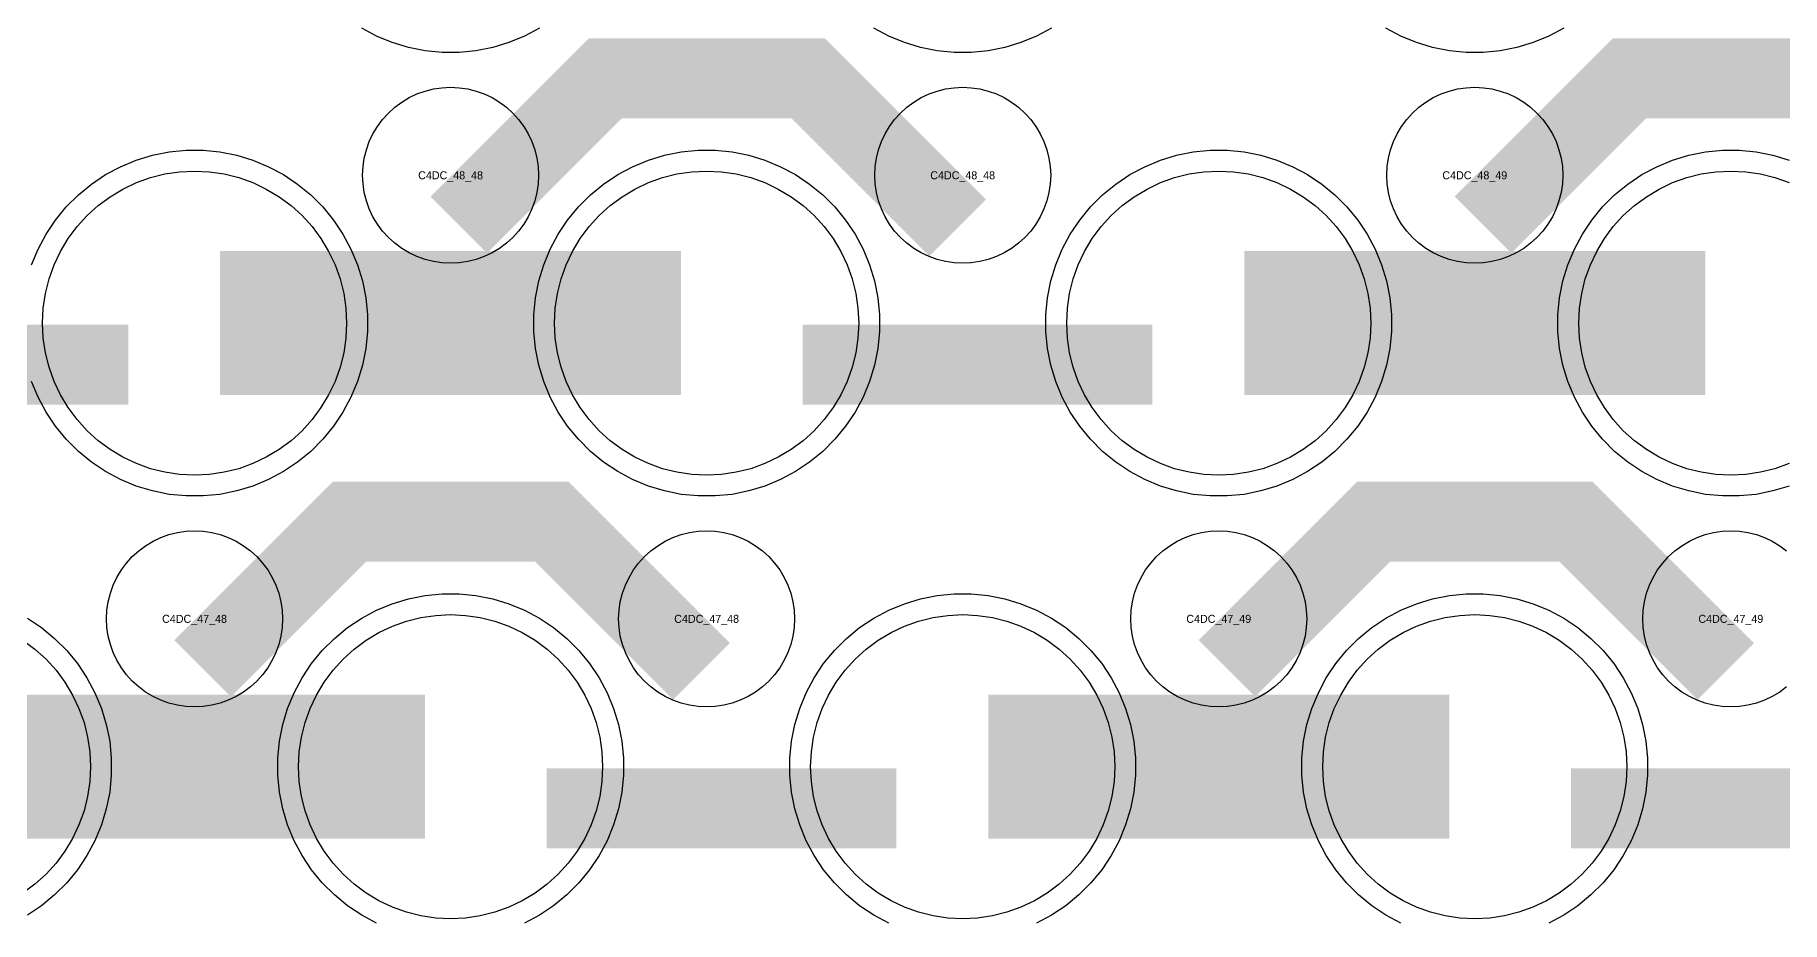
# Model space of a CAD drawing. Extents: x -11880 to 11880, y -14992 to 14992.
# Drawn here: x 3310 to 3856, y -8376 to -8098 of the extents above; entities that cross this region are included whole.
import ezdxf
from ezdxf.enums import TextEntityAlignment as Align

# ---------------------------------------------------------------- set-up
doc = ezdxf.new("R2010")
doc.units = 0
doc.header["$MEASUREMENT"] = 0
for name, color, linetype in [('GDS_775_DT_237', 138, 'CONTINUOUS'), ('RDL1_FS', 34, 'CONTINUOUS'), ('RDL_BS', 160, 'CONTINUOUS')]:
    doc.layers.add(name, color=color, linetype=linetype)

msp = doc.modelspace()

# ---------------------------------------------------------------- linework, layer by layer
at = {"layer": 'RDL1_FS'}
for points in [[(3360, -8235.999), (3355.343, -8235.77), (3350.732, -8235.086), (3346.209, -8233.954), (3341.819, -8232.382), (3337.605, -8230.39), (3333.605, -8227.992), (3329.86, -8225.214), (3326.406, -8222.084), (3323.276, -8218.63), (3320.498, -8214.885), (3318.1, -8210.885), (3316.108, -8206.671), (3314.536, -8202.281), (3313.404, -8197.758), (3312.72, -8193.147), (3312.491, -8188.49), (3312.72, -8183.833), (3313.404, -8179.222), (3314.536, -8174.699), (3316.108, -8170.309), (3318.1, -8166.095), (3320.498, -8162.095), (3323.276, -8158.35), (3326.406, -8154.896), (3329.86, -8151.766), (3333.605, -8148.988), (3337.605, -8146.59), (3341.819, -8144.598), (3346.209, -8143.026), (3350.732, -8141.894), (3355.343, -8141.21), (3360, -8140.981), (3364.657, -8141.21), (3369.268, -8141.894), (3373.791, -8143.026), (3378.181, -8144.598), (3382.395, -8146.59), (3386.395, -8148.988), (3390.14, -8151.766), (3393.594, -8154.896), (3396.724, -8158.35), (3399.502, -8162.095), (3401.9, -8166.095), (3403.892, -8170.309), (3405.464, -8174.699), (3406.596, -8179.222), (3407.28, -8183.833), (3407.509, -8188.49), (3407.28, -8193.147), (3406.596, -8197.758), (3405.464, -8202.281), (3403.892, -8206.671), (3401.9, -8210.885), (3399.502, -8214.885), (3396.724, -8218.63), (3393.594, -8222.084), (3390.14, -8225.214), (3386.395, -8227.992), (3382.395, -8230.39), (3378.181, -8232.382), (3373.791, -8233.954), (3369.268, -8235.086), (3364.657, -8235.77)], [(3520, -8235.999), (3515.343, -8235.77), (3510.732, -8235.086), (3506.209, -8233.954), (3501.819, -8232.382), (3497.605, -8230.39), (3493.605, -8227.992), (3489.86, -8225.214), (3486.406, -8222.084), (3483.276, -8218.63), (3480.498, -8214.885), (3478.1, -8210.885), (3476.108, -8206.671), (3474.536, -8202.281), (3473.404, -8197.758), (3472.72, -8193.147), (3472.491, -8188.49), (3472.72, -8183.833), (3473.404, -8179.222), (3474.536, -8174.699), (3476.108, -8170.309), (3478.1, -8166.095), (3480.498, -8162.095), (3483.276, -8158.35), (3486.406, -8154.896), (3489.86, -8151.766), (3493.605, -8148.988), (3497.605, -8146.59), (3501.819, -8144.598), (3506.209, -8143.026), (3510.732, -8141.894), (3515.343, -8141.21), (3520, -8140.981), (3524.657, -8141.21), (3529.268, -8141.894), (3533.791, -8143.026), (3538.181, -8144.598), (3542.395, -8146.59), (3546.395, -8148.988), (3550.14, -8151.766), (3553.594, -8154.896), (3556.724, -8158.35), (3559.502, -8162.095), (3561.9, -8166.095), (3563.892, -8170.309), (3565.464, -8174.699), (3566.596, -8179.222), (3567.28, -8183.833), (3567.509, -8188.49), (3567.28, -8193.147), (3566.596, -8197.758), (3565.464, -8202.281), (3563.892, -8206.671), (3561.9, -8210.885), (3559.502, -8214.885), (3556.724, -8218.63), (3553.594, -8222.084), (3550.14, -8225.214), (3546.395, -8227.992), (3542.395, -8230.39), (3538.181, -8232.382), (3533.791, -8233.954), (3529.268, -8235.086), (3524.657, -8235.77)], [(3680, -8235.999), (3675.343, -8235.77), (3670.732, -8235.086), (3666.209, -8233.954), (3661.819, -8232.382), (3657.605, -8230.39), (3653.605, -8227.992), (3649.86, -8225.214), (3646.406, -8222.084), (3643.276, -8218.63), (3640.498, -8214.885), (3638.1, -8210.885), (3636.108, -8206.671), (3634.536, -8202.281), (3633.404, -8197.758), (3632.72, -8193.147), (3632.491, -8188.49), (3632.72, -8183.833), (3633.404, -8179.222), (3634.536, -8174.699), (3636.108, -8170.309), (3638.1, -8166.095), (3640.498, -8162.095), (3643.276, -8158.35), (3646.406, -8154.896), (3649.86, -8151.766), (3653.605, -8148.988), (3657.605, -8146.59), (3661.819, -8144.598), (3666.209, -8143.026), (3670.732, -8141.894), (3675.343, -8141.21), (3680, -8140.981), (3684.657, -8141.21), (3689.268, -8141.894), (3693.791, -8143.026), (3698.181, -8144.598), (3702.395, -8146.59), (3706.395, -8148.988), (3710.14, -8151.766), (3713.594, -8154.896), (3716.724, -8158.35), (3719.502, -8162.095), (3721.9, -8166.095), (3723.892, -8170.309), (3725.464, -8174.699), (3726.596, -8179.222), (3727.28, -8183.833), (3727.509, -8188.49), (3727.28, -8193.147), (3726.596, -8197.758), (3725.464, -8202.281), (3723.892, -8206.671), (3721.9, -8210.885), (3719.502, -8214.885), (3716.724, -8218.63), (3713.594, -8222.084), (3710.14, -8225.214), (3706.395, -8227.992), (3702.395, -8230.39), (3698.181, -8232.382), (3693.791, -8233.954), (3689.268, -8235.086), (3684.657, -8235.77)], [(3440, -8374.564), (3435.343, -8374.335), (3430.732, -8373.651), (3426.209, -8372.519), (3421.819, -8370.947), (3417.605, -8368.955), (3413.605, -8366.557), (3409.86, -8363.779), (3406.406, -8360.649), (3403.276, -8357.195), (3400.498, -8353.45), (3398.1, -8349.45), (3396.108, -8345.236), (3394.536, -8340.846), (3393.404, -8336.323), (3392.72, -8331.712), (3392.491, -8327.055), (3392.72, -8322.398), (3393.404, -8317.787), (3394.536, -8313.264), (3396.108, -8308.874), (3398.1, -8304.66), (3400.498, -8300.66), (3403.276, -8296.915), (3406.406, -8293.461), (3409.86, -8290.331), (3413.605, -8287.553), (3417.605, -8285.155), (3421.819, -8283.163), (3426.209, -8281.591), (3430.732, -8280.459), (3435.343, -8279.775), (3440, -8279.546), (3444.657, -8279.775), (3449.268, -8280.459), (3453.791, -8281.591), (3458.181, -8283.163), (3462.395, -8285.155), (3466.395, -8287.553), (3470.14, -8290.331), (3473.594, -8293.461), (3476.724, -8296.915), (3479.502, -8300.66), (3481.9, -8304.66), (3483.892, -8308.874), (3485.464, -8313.264), (3486.596, -8317.787), (3487.28, -8322.398), (3487.509, -8327.055), (3487.28, -8331.712), (3486.596, -8336.323), (3485.464, -8340.846), (3483.892, -8345.236), (3481.9, -8349.45), (3479.502, -8353.45), (3476.724, -8357.195), (3473.594, -8360.649), (3470.14, -8363.779), (3466.395, -8366.557), (3462.395, -8368.955), (3458.181, -8370.947), (3453.791, -8372.519), (3449.268, -8373.651), (3444.657, -8374.335)], [(3600, -8374.564), (3595.343, -8374.335), (3590.732, -8373.651), (3586.209, -8372.519), (3581.819, -8370.947), (3577.605, -8368.955), (3573.605, -8366.557), (3569.86, -8363.779), (3566.406, -8360.649), (3563.276, -8357.195), (3560.498, -8353.45), (3558.1, -8349.45), (3556.108, -8345.236), (3554.536, -8340.846), (3553.404, -8336.323), (3552.72, -8331.712), (3552.491, -8327.055), (3552.72, -8322.398), (3553.404, -8317.787), (3554.536, -8313.264), (3556.108, -8308.874), (3558.1, -8304.66), (3560.498, -8300.66), (3563.276, -8296.915), (3566.406, -8293.461), (3569.86, -8290.331), (3573.605, -8287.553), (3577.605, -8285.155), (3581.819, -8283.163), (3586.209, -8281.591), (3590.732, -8280.459), (3595.343, -8279.775), (3600, -8279.546), (3604.657, -8279.775), (3609.268, -8280.459), (3613.791, -8281.591), (3618.181, -8283.163), (3622.395, -8285.155), (3626.395, -8287.553), (3630.14, -8290.331), (3633.594, -8293.461), (3636.724, -8296.915), (3639.502, -8300.66), (3641.9, -8304.66), (3643.892, -8308.874), (3645.464, -8313.264), (3646.596, -8317.787), (3647.28, -8322.398), (3647.509, -8327.055), (3647.28, -8331.712), (3646.596, -8336.323), (3645.464, -8340.846), (3643.892, -8345.236), (3641.9, -8349.45), (3639.502, -8353.45), (3636.724, -8357.195), (3633.594, -8360.649), (3630.14, -8363.779), (3626.395, -8366.557), (3622.395, -8368.955), (3618.181, -8370.947), (3613.791, -8372.519), (3609.268, -8373.651), (3604.657, -8374.335)], [(3760, -8374.564), (3755.343, -8374.335), (3750.732, -8373.651), (3746.209, -8372.519), (3741.819, -8370.947), (3737.605, -8368.955), (3733.605, -8366.557), (3729.86, -8363.779), (3726.406, -8360.649), (3723.276, -8357.195), (3720.498, -8353.45), (3718.1, -8349.45), (3716.108, -8345.236), (3714.536, -8340.846), (3713.404, -8336.323), (3712.72, -8331.712), (3712.491, -8327.055), (3712.72, -8322.398), (3713.404, -8317.787), (3714.536, -8313.264), (3716.108, -8308.874), (3718.1, -8304.66), (3720.498, -8300.66), (3723.276, -8296.915), (3726.406, -8293.461), (3729.86, -8290.331), (3733.605, -8287.553), (3737.605, -8285.155), (3741.819, -8283.163), (3746.209, -8281.591), (3750.732, -8280.459), (3755.343, -8279.775), (3760, -8279.546), (3764.657, -8279.775), (3769.268, -8280.459), (3773.791, -8281.591), (3778.181, -8283.163), (3782.395, -8285.155), (3786.395, -8287.553), (3790.14, -8290.331), (3793.594, -8293.461), (3796.724, -8296.915), (3799.502, -8300.66), (3801.9, -8304.66), (3803.892, -8308.874), (3805.464, -8313.264), (3806.596, -8317.787), (3807.28, -8322.398), (3807.509, -8327.055), (3807.28, -8331.712), (3806.596, -8336.323), (3805.464, -8340.846), (3803.892, -8345.236), (3801.9, -8349.45), (3799.502, -8353.45), (3796.724, -8357.195), (3793.594, -8360.649), (3790.14, -8363.779), (3786.395, -8366.557), (3782.395, -8368.955), (3778.181, -8370.947), (3773.791, -8372.519), (3769.268, -8373.651), (3764.657, -8374.335)]]:
    msp.add_lwpolyline(points, close=True, dxfattribs=at)
for points in [[(3858.181, -8232.382), (3853.791, -8233.954), (3849.268, -8235.086), (3844.657, -8235.77), (3840, -8235.999), (3835.343, -8235.77), (3830.732, -8235.086), (3826.209, -8233.954), (3821.819, -8232.382), (3817.605, -8230.39), (3813.605, -8227.992), (3809.86, -8225.214), (3806.406, -8222.084), (3803.276, -8218.63), (3800.498, -8214.885), (3798.1, -8210.885), (3796.108, -8206.671), (3794.536, -8202.281), (3793.404, -8197.758), (3792.72, -8193.147), (3792.491, -8188.49), (3792.72, -8183.833), (3793.404, -8179.222), (3794.536, -8174.699), (3796.108, -8170.309), (3798.1, -8166.095), (3800.498, -8162.095), (3803.276, -8158.35), (3806.406, -8154.896), (3809.86, -8151.766), (3813.605, -8148.988), (3817.605, -8146.59), (3821.819, -8144.598), (3826.209, -8143.026), (3830.732, -8141.894), (3835.343, -8141.21), (3840, -8140.981), (3844.657, -8141.21), (3849.268, -8141.894), (3853.791, -8143.026), (3858.181, -8144.598)], [(3306.395, -8287.553), (3310.14, -8290.331), (3313.594, -8293.461), (3316.724, -8296.915), (3319.502, -8300.66), (3321.9, -8304.66), (3323.892, -8308.874), (3325.464, -8313.264), (3326.596, -8317.787), (3327.28, -8322.398), (3327.509, -8327.055), (3327.28, -8331.712), (3326.596, -8336.323), (3325.464, -8340.846), (3323.892, -8345.236), (3321.9, -8349.45), (3319.502, -8353.45), (3316.724, -8357.195), (3313.594, -8360.649), (3310.14, -8363.779), (3306.395, -8366.557)]]:
    msp.add_lwpolyline(points, dxfattribs=at)
for points in [[(3368.002, -8188.49, 45, 45, 0), (3440.002, -8188.49, 45, 45, 0)], [(3440.002, -8188.49, 45, 45, 0), (3512.002, -8188.49, 45, 45, 0)], [(3688.002, -8188.49, 45, 45, 0), (3760.002, -8188.49, 45, 45, 0)], [(3760.002, -8188.49, 45, 45, 0), (3832.002, -8188.49, 45, 45, 0)], [(3288.002, -8327.055, 45, 45, 0), (3360.002, -8327.055, 45, 45, 0)], [(3360.002, -8327.055, 45, 45, 0), (3432.002, -8327.055, 45, 45, 0)], [(3608.002, -8327.055, 45, 45, 0), (3680.002, -8327.055, 45, 45, 0)], [(3680.002, -8327.055, 45, 45, 0), (3752.002, -8327.055, 45, 45, 0)]]:
    msp.add_lwpolyline(points, format="xyseb", dxfattribs=at)
at = {"layer": 'RDL_BS', "color": 241, "true_color": 0xf7abae}
for points in [[(3467.777, -8096.308), (3463.115, -8098.8), (3458.205, -8100.831), (3453.165, -8102.362), (3447.938, -8103.408), (3442.644, -8103.925), (3437.356, -8103.925), (3432.062, -8103.408), (3426.835, -8102.362), (3421.795, -8100.831), (3416.885, -8098.8), (3412.223, -8096.308)], [(3627.777, -8096.308), (3623.115, -8098.8), (3618.205, -8100.831), (3613.165, -8102.362), (3607.938, -8103.408), (3602.644, -8103.925), (3597.356, -8103.925), (3592.062, -8103.408), (3586.835, -8102.362), (3581.795, -8100.831), (3576.885, -8098.8), (3572.223, -8096.308)], [(3787.777, -8096.308), (3783.115, -8098.8), (3778.205, -8100.831), (3773.165, -8102.362), (3767.938, -8103.408), (3762.644, -8103.925), (3757.356, -8103.925), (3752.062, -8103.408), (3746.835, -8102.362), (3741.795, -8100.831), (3736.885, -8098.8), (3732.223, -8096.308)]]:
    msp.add_lwpolyline(points, dxfattribs=at)
at = {"layer": 'RDL_BS'}
for points in [[(3442.562, -8157.804, 25, 25, 0), (3488.377, -8111.989, 25, 25, 0), (3521.93, -8111.989, 25, 25, 0)], [(3598.401, -8158.703, 25, 25, 0), (3551.687, -8111.989, 25, 25, 0), (3521.929, -8111.989, 25, 25, 0)], [(3762.562, -8157.804, 25, 25, 0), (3808.377, -8111.989, 25, 25, 0), (3841.93, -8111.989, 25, 25, 0)], [(3918.401, -8158.703, 25, 25, 0), (3871.687, -8111.989, 25, 25, 0), (3841.929, -8111.989, 25, 25, 0)], [(3230.016, -8201.503, 25, 25, 0), (3339.281, -8201.503, 25, 25, 0)], [(3550.016, -8201.503, 25, 25, 0), (3659.281, -8201.503, 25, 25, 0)], [(3362.562, -8296.369, 25, 25, 0), (3408.377, -8250.554, 25, 25, 0), (3441.93, -8250.554, 25, 25, 0)], [(3518.401, -8297.268, 25, 25, 0), (3471.687, -8250.554, 25, 25, 0), (3441.929, -8250.554, 25, 25, 0)], [(3682.562, -8296.369, 25, 25, 0), (3728.377, -8250.554, 25, 25, 0), (3761.93, -8250.554, 25, 25, 0)], [(3838.401, -8297.268, 25, 25, 0), (3791.687, -8250.554, 25, 25, 0), (3761.929, -8250.554, 25, 25, 0)], [(3470.016, -8340.068, 25, 25, 0), (3579.281, -8340.068, 25, 25, 0)], [(3790.016, -8340.068, 25, 25, 0), (3899.281, -8340.068, 25, 25, 0)]]:
    msp.add_lwpolyline(points, format="xyseb", dxfattribs=at)
for points in [[(3440, -8169.796), (3437.307, -8169.664), (3434.635, -8169.268), (3432.016, -8168.611), (3429.481, -8167.704), (3427.044, -8166.552), (3424.72, -8165.159), (3422.557, -8163.556), (3420.558, -8161.744), (3418.746, -8159.745), (3417.143, -8157.582), (3415.75, -8155.258), (3414.598, -8152.821), (3413.691, -8150.286), (3413.034, -8147.667), (3412.638, -8144.995), (3412.506, -8142.302), (3412.638, -8139.609), (3413.034, -8136.937), (3413.691, -8134.318), (3414.598, -8131.783), (3415.75, -8129.346), (3417.143, -8127.022), (3418.746, -8124.859), (3420.558, -8122.86), (3422.557, -8121.048), (3424.72, -8119.445), (3427.044, -8118.052), (3429.481, -8116.9), (3432.016, -8115.993), (3434.635, -8115.336), (3437.307, -8114.94), (3440, -8114.808), (3442.693, -8114.94), (3445.365, -8115.336), (3447.984, -8115.993), (3450.519, -8116.9), (3452.956, -8118.052), (3455.28, -8119.445), (3457.443, -8121.048), (3459.442, -8122.86), (3461.254, -8124.859), (3462.857, -8127.022), (3464.25, -8129.346), (3465.402, -8131.783), (3466.309, -8134.318), (3466.966, -8136.937), (3467.362, -8139.609), (3467.494, -8142.302), (3467.362, -8144.995), (3466.966, -8147.667), (3466.309, -8150.286), (3465.402, -8152.821), (3464.25, -8155.258), (3462.857, -8157.582), (3461.254, -8159.745), (3459.442, -8161.744), (3457.443, -8163.556), (3455.28, -8165.159), (3452.956, -8166.552), (3450.519, -8167.704), (3447.984, -8168.611), (3445.365, -8169.268), (3442.693, -8169.664)], [(3600, -8169.796), (3597.307, -8169.664), (3594.635, -8169.268), (3592.016, -8168.611), (3589.481, -8167.704), (3587.044, -8166.552), (3584.72, -8165.159), (3582.557, -8163.556), (3580.558, -8161.744), (3578.746, -8159.745), (3577.143, -8157.582), (3575.75, -8155.258), (3574.598, -8152.821), (3573.691, -8150.286), (3573.034, -8147.667), (3572.638, -8144.995), (3572.506, -8142.302), (3572.638, -8139.609), (3573.034, -8136.937), (3573.691, -8134.318), (3574.598, -8131.783), (3575.75, -8129.346), (3577.143, -8127.022), (3578.746, -8124.859), (3580.558, -8122.86), (3582.557, -8121.048), (3584.72, -8119.445), (3587.044, -8118.052), (3589.481, -8116.9), (3592.016, -8115.993), (3594.635, -8115.336), (3597.307, -8114.94), (3600, -8114.808), (3602.693, -8114.94), (3605.365, -8115.336), (3607.984, -8115.993), (3610.519, -8116.9), (3612.956, -8118.052), (3615.28, -8119.445), (3617.443, -8121.048), (3619.442, -8122.86), (3621.254, -8124.859), (3622.857, -8127.022), (3624.25, -8129.346), (3625.402, -8131.783), (3626.309, -8134.318), (3626.966, -8136.937), (3627.362, -8139.609), (3627.494, -8142.302), (3627.362, -8144.995), (3626.966, -8147.667), (3626.309, -8150.286), (3625.402, -8152.821), (3624.25, -8155.258), (3622.857, -8157.582), (3621.254, -8159.745), (3619.442, -8161.744), (3617.443, -8163.556), (3615.28, -8165.159), (3612.956, -8166.552), (3610.519, -8167.704), (3607.984, -8168.611), (3605.365, -8169.268), (3602.693, -8169.664)], [(3760, -8169.796), (3757.307, -8169.664), (3754.635, -8169.268), (3752.016, -8168.611), (3749.481, -8167.704), (3747.044, -8166.552), (3744.72, -8165.159), (3742.557, -8163.556), (3740.558, -8161.744), (3738.746, -8159.745), (3737.143, -8157.582), (3735.75, -8155.258), (3734.598, -8152.821), (3733.691, -8150.286), (3733.034, -8147.667), (3732.638, -8144.995), (3732.506, -8142.302), (3732.638, -8139.609), (3733.034, -8136.937), (3733.691, -8134.318), (3734.598, -8131.783), (3735.75, -8129.346), (3737.143, -8127.022), (3738.746, -8124.859), (3740.558, -8122.86), (3742.557, -8121.048), (3744.72, -8119.445), (3747.044, -8118.052), (3749.481, -8116.9), (3752.016, -8115.993), (3754.635, -8115.336), (3757.307, -8114.94), (3760, -8114.808), (3762.693, -8114.94), (3765.365, -8115.336), (3767.984, -8115.993), (3770.519, -8116.9), (3772.956, -8118.052), (3775.28, -8119.445), (3777.443, -8121.048), (3779.442, -8122.86), (3781.254, -8124.859), (3782.857, -8127.022), (3784.25, -8129.346), (3785.402, -8131.783), (3786.309, -8134.318), (3786.966, -8136.937), (3787.362, -8139.609), (3787.494, -8142.302), (3787.362, -8144.995), (3786.966, -8147.667), (3786.309, -8150.286), (3785.402, -8152.821), (3784.25, -8155.258), (3782.857, -8157.582), (3781.254, -8159.745), (3779.442, -8161.744), (3777.443, -8163.556), (3775.28, -8165.159), (3772.956, -8166.552), (3770.519, -8167.704), (3767.984, -8168.611), (3765.365, -8169.268), (3762.693, -8169.664)], [(3517.356, -8242.49), (3512.062, -8241.973), (3506.835, -8240.927), (3501.795, -8239.396), (3496.885, -8237.365), (3492.223, -8234.873), (3487.809, -8231.926), (3483.708, -8228.564), (3479.926, -8224.782), (3476.564, -8220.681), (3473.617, -8216.267), (3471.125, -8211.605), (3469.094, -8206.695), (3467.563, -8201.655), (3466.517, -8196.428), (3466, -8191.134), (3466, -8185.846), (3466.517, -8180.552), (3467.563, -8175.325), (3469.094, -8170.285), (3471.125, -8165.375), (3473.617, -8160.713), (3476.564, -8156.299), (3479.926, -8152.198), (3483.708, -8148.416), (3487.809, -8145.054), (3492.223, -8142.107), (3496.885, -8139.615), (3501.795, -8137.584), (3506.835, -8136.053), (3512.062, -8135.007), (3517.356, -8134.49), (3522.644, -8134.49), (3527.938, -8135.007), (3533.165, -8136.053), (3538.205, -8137.584), (3543.115, -8139.615), (3547.777, -8142.107), (3552.191, -8145.054), (3556.292, -8148.416), (3560.074, -8152.198), (3563.436, -8156.299), (3566.383, -8160.713), (3568.875, -8165.375), (3570.906, -8170.285), (3572.437, -8175.325), (3573.483, -8180.552), (3574, -8185.846), (3574, -8191.134), (3573.483, -8196.428), (3572.437, -8201.655), (3570.906, -8206.695), (3568.875, -8211.605), (3566.383, -8216.267), (3563.436, -8220.681), (3560.074, -8224.782), (3556.292, -8228.564), (3552.191, -8231.926), (3547.777, -8234.873), (3543.115, -8237.365), (3538.205, -8239.396), (3533.165, -8240.927), (3527.938, -8241.973), (3522.644, -8242.49)], [(3677.356, -8242.49), (3672.062, -8241.973), (3666.835, -8240.927), (3661.795, -8239.396), (3656.885, -8237.365), (3652.223, -8234.873), (3647.809, -8231.926), (3643.708, -8228.564), (3639.926, -8224.782), (3636.564, -8220.681), (3633.617, -8216.267), (3631.125, -8211.605), (3629.094, -8206.695), (3627.563, -8201.655), (3626.517, -8196.428), (3626, -8191.134), (3626, -8185.846), (3626.517, -8180.552), (3627.563, -8175.325), (3629.094, -8170.285), (3631.125, -8165.375), (3633.617, -8160.713), (3636.564, -8156.299), (3639.926, -8152.198), (3643.708, -8148.416), (3647.809, -8145.054), (3652.223, -8142.107), (3656.885, -8139.615), (3661.795, -8137.584), (3666.835, -8136.053), (3672.062, -8135.007), (3677.356, -8134.49), (3682.644, -8134.49), (3687.938, -8135.007), (3693.165, -8136.053), (3698.205, -8137.584), (3703.115, -8139.615), (3707.777, -8142.107), (3712.191, -8145.054), (3716.292, -8148.416), (3720.074, -8152.198), (3723.436, -8156.299), (3726.383, -8160.713), (3728.875, -8165.375), (3730.906, -8170.285), (3732.437, -8175.325), (3733.483, -8180.552), (3734, -8185.846), (3734, -8191.134), (3733.483, -8196.428), (3732.437, -8201.655), (3730.906, -8206.695), (3728.875, -8211.605), (3726.383, -8216.267), (3723.436, -8220.681), (3720.074, -8224.782), (3716.292, -8228.564), (3712.191, -8231.926), (3707.777, -8234.873), (3703.115, -8237.365), (3698.205, -8239.396), (3693.165, -8240.927), (3687.938, -8241.973), (3682.644, -8242.49)], [(3360, -8308.361), (3357.307, -8308.229), (3354.635, -8307.833), (3352.016, -8307.176), (3349.481, -8306.269), (3347.044, -8305.117), (3344.72, -8303.724), (3342.557, -8302.121), (3340.558, -8300.309), (3338.746, -8298.31), (3337.143, -8296.147), (3335.75, -8293.823), (3334.598, -8291.386), (3333.691, -8288.851), (3333.034, -8286.232), (3332.638, -8283.56), (3332.506, -8280.867), (3332.638, -8278.174), (3333.034, -8275.502), (3333.691, -8272.883), (3334.598, -8270.348), (3335.75, -8267.911), (3337.143, -8265.587), (3338.746, -8263.424), (3340.558, -8261.425), (3342.557, -8259.613), (3344.72, -8258.01), (3347.044, -8256.617), (3349.481, -8255.465), (3352.016, -8254.558), (3354.635, -8253.901), (3357.307, -8253.505), (3360, -8253.373), (3362.693, -8253.505), (3365.365, -8253.901), (3367.984, -8254.558), (3370.519, -8255.465), (3372.956, -8256.617), (3375.28, -8258.01), (3377.443, -8259.613), (3379.442, -8261.425), (3381.254, -8263.424), (3382.857, -8265.587), (3384.25, -8267.911), (3385.402, -8270.348), (3386.309, -8272.883), (3386.966, -8275.502), (3387.362, -8278.174), (3387.494, -8280.867), (3387.362, -8283.56), (3386.966, -8286.232), (3386.309, -8288.851), (3385.402, -8291.386), (3384.25, -8293.823), (3382.857, -8296.147), (3381.254, -8298.31), (3379.442, -8300.309), (3377.443, -8302.121), (3375.28, -8303.724), (3372.956, -8305.117), (3370.519, -8306.269), (3367.984, -8307.176), (3365.365, -8307.833), (3362.693, -8308.229)], [(3520, -8308.361), (3517.307, -8308.229), (3514.635, -8307.833), (3512.016, -8307.176), (3509.481, -8306.269), (3507.044, -8305.117), (3504.72, -8303.724), (3502.557, -8302.121), (3500.558, -8300.309), (3498.746, -8298.31), (3497.143, -8296.147), (3495.75, -8293.823), (3494.598, -8291.386), (3493.691, -8288.851), (3493.034, -8286.232), (3492.638, -8283.56), (3492.506, -8280.867), (3492.638, -8278.174), (3493.034, -8275.502), (3493.691, -8272.883), (3494.598, -8270.348), (3495.75, -8267.911), (3497.143, -8265.587), (3498.746, -8263.424), (3500.558, -8261.425), (3502.557, -8259.613), (3504.72, -8258.01), (3507.044, -8256.617), (3509.481, -8255.465), (3512.016, -8254.558), (3514.635, -8253.901), (3517.307, -8253.505), (3520, -8253.373), (3522.693, -8253.505), (3525.365, -8253.901), (3527.984, -8254.558), (3530.519, -8255.465), (3532.956, -8256.617), (3535.28, -8258.01), (3537.443, -8259.613), (3539.442, -8261.425), (3541.254, -8263.424), (3542.857, -8265.587), (3544.25, -8267.911), (3545.402, -8270.348), (3546.309, -8272.883), (3546.966, -8275.502), (3547.362, -8278.174), (3547.494, -8280.867), (3547.362, -8283.56), (3546.966, -8286.232), (3546.309, -8288.851), (3545.402, -8291.386), (3544.25, -8293.823), (3542.857, -8296.147), (3541.254, -8298.31), (3539.442, -8300.309), (3537.443, -8302.121), (3535.28, -8303.724), (3532.956, -8305.117), (3530.519, -8306.269), (3527.984, -8307.176), (3525.365, -8307.833), (3522.693, -8308.229)], [(3680, -8308.361), (3677.307, -8308.229), (3674.635, -8307.833), (3672.016, -8307.176), (3669.481, -8306.269), (3667.044, -8305.117), (3664.72, -8303.724), (3662.557, -8302.121), (3660.558, -8300.309), (3658.746, -8298.31), (3657.143, -8296.147), (3655.75, -8293.823), (3654.598, -8291.386), (3653.691, -8288.851), (3653.034, -8286.232), (3652.638, -8283.56), (3652.506, -8280.867), (3652.638, -8278.174), (3653.034, -8275.502), (3653.691, -8272.883), (3654.598, -8270.348), (3655.75, -8267.911), (3657.143, -8265.587), (3658.746, -8263.424), (3660.558, -8261.425), (3662.557, -8259.613), (3664.72, -8258.01), (3667.044, -8256.617), (3669.481, -8255.465), (3672.016, -8254.558), (3674.635, -8253.901), (3677.307, -8253.505), (3680, -8253.373), (3682.693, -8253.505), (3685.365, -8253.901), (3687.984, -8254.558), (3690.519, -8255.465), (3692.956, -8256.617), (3695.28, -8258.01), (3697.443, -8259.613), (3699.442, -8261.425), (3701.254, -8263.424), (3702.857, -8265.587), (3704.25, -8267.911), (3705.402, -8270.348), (3706.309, -8272.883), (3706.966, -8275.502), (3707.362, -8278.174), (3707.494, -8280.867), (3707.362, -8283.56), (3706.966, -8286.232), (3706.309, -8288.851), (3705.402, -8291.386), (3704.25, -8293.823), (3702.857, -8296.147), (3701.254, -8298.31), (3699.442, -8300.309), (3697.443, -8302.121), (3695.28, -8303.724), (3692.956, -8305.117), (3690.519, -8306.269), (3687.984, -8307.176), (3685.365, -8307.833), (3682.693, -8308.229)]]:
    msp.add_lwpolyline(points, close=True, dxfattribs=at)
for points in [[(3309.094, -8170.285), (3311.125, -8165.375), (3313.617, -8160.713), (3316.564, -8156.299), (3319.926, -8152.198), (3323.708, -8148.416), (3327.809, -8145.054), (3332.223, -8142.107), (3336.885, -8139.615), (3341.795, -8137.584), (3346.835, -8136.053), (3352.062, -8135.007), (3357.356, -8134.49), (3362.644, -8134.49), (3367.938, -8135.007), (3373.165, -8136.053), (3378.205, -8137.584), (3383.115, -8139.615), (3387.777, -8142.107), (3392.191, -8145.054), (3396.292, -8148.416), (3400.074, -8152.198), (3403.436, -8156.299), (3406.383, -8160.713), (3408.875, -8165.375), (3410.906, -8170.285), (3412.437, -8175.325), (3413.483, -8180.552), (3414, -8185.846), (3414, -8191.134), (3413.483, -8196.428), (3412.437, -8201.655), (3410.906, -8206.695), (3408.875, -8211.605), (3406.383, -8216.267), (3403.436, -8220.681), (3400.074, -8224.782), (3396.292, -8228.564), (3392.191, -8231.926), (3387.777, -8234.873), (3383.115, -8237.365), (3378.205, -8239.396), (3373.165, -8240.927), (3367.938, -8241.973), (3362.644, -8242.49), (3357.356, -8242.49), (3352.062, -8241.973), (3346.835, -8240.927), (3341.795, -8239.396), (3336.885, -8237.365), (3332.223, -8234.873), (3327.809, -8231.926), (3323.708, -8228.564), (3319.926, -8224.782), (3316.564, -8220.681), (3313.617, -8216.267), (3311.125, -8211.605), (3309.094, -8206.695)], [(3858.205, -8239.396), (3853.165, -8240.927), (3847.938, -8241.973), (3842.644, -8242.49), (3837.356, -8242.49), (3832.062, -8241.973), (3826.835, -8240.927), (3821.795, -8239.396), (3816.885, -8237.365), (3812.223, -8234.873), (3807.809, -8231.926), (3803.708, -8228.564), (3799.926, -8224.782), (3796.564, -8220.681), (3793.617, -8216.267), (3791.125, -8211.605), (3789.094, -8206.695), (3787.563, -8201.655), (3786.517, -8196.428), (3786, -8191.134), (3786, -8185.846), (3786.517, -8180.552), (3787.563, -8175.325), (3789.094, -8170.285), (3791.125, -8165.375), (3793.617, -8160.713), (3796.564, -8156.299), (3799.926, -8152.198), (3803.708, -8148.416), (3807.809, -8145.054), (3812.223, -8142.107), (3816.885, -8139.615), (3821.795, -8137.584), (3826.835, -8136.053), (3832.062, -8135.007), (3837.356, -8134.49), (3842.644, -8134.49), (3847.938, -8135.007), (3853.165, -8136.053), (3858.205, -8137.584)], [(3857.443, -8302.121), (3855.28, -8303.724), (3852.956, -8305.117), (3850.519, -8306.269), (3847.984, -8307.176), (3845.365, -8307.833), (3842.693, -8308.229), (3840, -8308.361), (3837.307, -8308.229), (3834.635, -8307.833), (3832.016, -8307.176), (3829.481, -8306.269), (3827.044, -8305.117), (3824.72, -8303.724), (3822.557, -8302.121), (3820.558, -8300.309), (3818.746, -8298.31), (3817.143, -8296.147), (3815.75, -8293.823), (3814.598, -8291.386), (3813.691, -8288.851), (3813.034, -8286.232), (3812.638, -8283.56), (3812.506, -8280.867), (3812.638, -8278.174), (3813.034, -8275.502), (3813.691, -8272.883), (3814.598, -8270.348), (3815.75, -8267.911), (3817.143, -8265.587), (3818.746, -8263.424), (3820.558, -8261.425), (3822.557, -8259.613), (3824.72, -8258.01), (3827.044, -8256.617), (3829.481, -8255.465), (3832.016, -8254.558), (3834.635, -8253.901), (3837.307, -8253.505), (3840, -8253.373), (3842.693, -8253.505), (3845.365, -8253.901), (3847.984, -8254.558), (3850.519, -8255.465), (3852.956, -8256.617), (3855.28, -8258.01), (3857.443, -8259.613)], [(3416.885, -8375.93), (3412.223, -8373.438), (3407.809, -8370.491), (3403.708, -8367.129), (3399.926, -8363.347), (3396.564, -8359.246), (3393.617, -8354.832), (3391.125, -8350.17), (3389.094, -8345.26), (3387.563, -8340.22), (3386.517, -8334.993), (3386, -8329.699), (3386, -8324.411), (3386.517, -8319.117), (3387.563, -8313.89), (3389.094, -8308.85), (3391.125, -8303.94), (3393.617, -8299.278), (3396.564, -8294.864), (3399.926, -8290.763), (3403.708, -8286.981), (3407.809, -8283.619), (3412.223, -8280.672), (3416.885, -8278.18), (3421.795, -8276.149), (3426.835, -8274.618), (3432.062, -8273.572), (3437.356, -8273.055), (3442.644, -8273.055), (3447.938, -8273.572), (3453.165, -8274.618), (3458.205, -8276.149), (3463.115, -8278.18), (3467.777, -8280.672), (3472.191, -8283.619), (3476.292, -8286.981), (3480.074, -8290.763), (3483.436, -8294.864), (3486.383, -8299.278), (3488.875, -8303.94), (3490.906, -8308.85), (3492.437, -8313.89), (3493.483, -8319.117), (3494, -8324.411), (3494, -8329.699), (3493.483, -8334.993), (3492.437, -8340.22), (3490.906, -8345.26), (3488.875, -8350.17), (3486.383, -8354.832), (3483.436, -8359.246), (3480.074, -8363.347), (3476.292, -8367.129), (3472.191, -8370.491), (3467.777, -8373.438), (3463.115, -8375.93)], [(3576.885, -8375.93), (3572.223, -8373.438), (3567.809, -8370.491), (3563.708, -8367.129), (3559.926, -8363.347), (3556.564, -8359.246), (3553.617, -8354.832), (3551.125, -8350.17), (3549.094, -8345.26), (3547.563, -8340.22), (3546.517, -8334.993), (3546, -8329.699), (3546, -8324.411), (3546.517, -8319.117), (3547.563, -8313.89), (3549.094, -8308.85), (3551.125, -8303.94), (3553.617, -8299.278), (3556.564, -8294.864), (3559.926, -8290.763), (3563.708, -8286.981), (3567.809, -8283.619), (3572.223, -8280.672), (3576.885, -8278.18), (3581.795, -8276.149), (3586.835, -8274.618), (3592.062, -8273.572), (3597.356, -8273.055), (3602.644, -8273.055), (3607.938, -8273.572), (3613.165, -8274.618), (3618.205, -8276.149), (3623.115, -8278.18), (3627.777, -8280.672), (3632.191, -8283.619), (3636.292, -8286.981), (3640.074, -8290.763), (3643.436, -8294.864), (3646.383, -8299.278), (3648.875, -8303.94), (3650.906, -8308.85), (3652.437, -8313.89), (3653.483, -8319.117), (3654, -8324.411), (3654, -8329.699), (3653.483, -8334.993), (3652.437, -8340.22), (3650.906, -8345.26), (3648.875, -8350.17), (3646.383, -8354.832), (3643.436, -8359.246), (3640.074, -8363.347), (3636.292, -8367.129), (3632.191, -8370.491), (3627.777, -8373.438), (3623.115, -8375.93)], [(3736.885, -8375.93), (3732.223, -8373.438), (3727.809, -8370.491), (3723.708, -8367.129), (3719.926, -8363.347), (3716.564, -8359.246), (3713.617, -8354.832), (3711.125, -8350.17), (3709.094, -8345.26), (3707.563, -8340.22), (3706.517, -8334.993), (3706, -8329.699), (3706, -8324.411), (3706.517, -8319.117), (3707.563, -8313.89), (3709.094, -8308.85), (3711.125, -8303.94), (3713.617, -8299.278), (3716.564, -8294.864), (3719.926, -8290.763), (3723.708, -8286.981), (3727.809, -8283.619), (3732.223, -8280.672), (3736.885, -8278.18), (3741.795, -8276.149), (3746.835, -8274.618), (3752.062, -8273.572), (3757.356, -8273.055), (3762.644, -8273.055), (3767.938, -8273.572), (3773.165, -8274.618), (3778.205, -8276.149), (3783.115, -8278.18), (3787.777, -8280.672), (3792.191, -8283.619), (3796.292, -8286.981), (3800.074, -8290.763), (3803.436, -8294.864), (3806.383, -8299.278), (3808.875, -8303.94), (3810.906, -8308.85), (3812.437, -8313.89), (3813.483, -8319.117), (3814, -8324.411), (3814, -8329.699), (3813.483, -8334.993), (3812.437, -8340.22), (3810.906, -8345.26), (3808.875, -8350.17), (3806.383, -8354.832), (3803.436, -8359.246), (3800.074, -8363.347), (3796.292, -8367.129), (3792.191, -8370.491), (3787.777, -8373.438), (3783.115, -8375.93)], [(3307.777, -8280.672), (3312.191, -8283.619), (3316.292, -8286.981), (3320.074, -8290.763), (3323.436, -8294.864), (3326.383, -8299.278), (3328.875, -8303.94), (3330.906, -8308.85), (3332.437, -8313.89), (3333.483, -8319.117), (3334, -8324.411), (3334, -8329.699), (3333.483, -8334.993), (3332.437, -8340.22), (3330.906, -8345.26), (3328.875, -8350.17), (3326.383, -8354.832), (3323.436, -8359.246), (3320.074, -8363.347), (3316.292, -8367.129), (3312.191, -8370.491), (3307.777, -8373.438)]]:
    msp.add_lwpolyline(points, dxfattribs=at)

# ---------------------------------------------------------------- texts
at = {"layer": 'GDS_775_DT_237'}
for s, p in [('C4DC_48_48', (3440, -8142.302)), ('C4DC_48_48', (3440, -8142.302)), ('C4DC_48_48', (3600, -8142.302)), ('C4DC_48_48', (3600, -8142.302)), ('C4DC_48_49', (3760, -8142.302)), ('C4DC_48_49', (3760, -8142.302)), ('C4DC_47_48', (3360, -8280.867)), ('C4DC_47_48', (3360, -8280.867)), ('C4DC_47_48', (3520, -8280.867)), ('C4DC_47_48', (3520, -8280.867)), ('C4DC_47_49', (3680, -8280.867)), ('C4DC_47_49', (3680, -8280.867)), ('C4DC_47_49', (3840, -8280.867)), ('C4DC_47_49', (3840, -8280.867))]:
    msp.add_text(s, height=2.5, dxfattribs=at).set_placement(p, align=Align.MIDDLE_CENTER)

doc.saveas('drawing.dxf')
